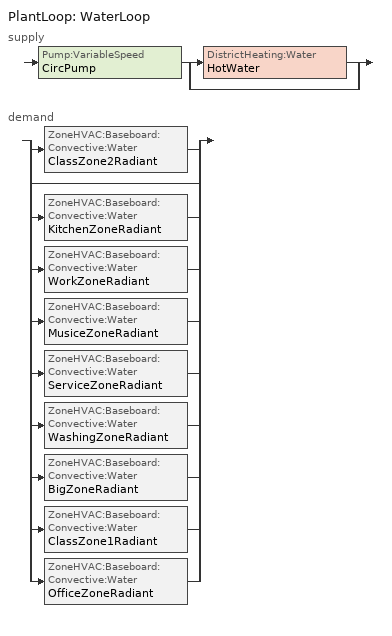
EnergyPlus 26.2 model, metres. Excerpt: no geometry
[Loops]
PlantLoop 'WaterLoop'
 supply: Pump:VariableSpeed 'CircPump' > split
  | DistrictHeating:Water 'HotWater'
  | bypass
 demand: split
  | ZoneHVAC:Baseboard:Convective:Water 'ClassZone2Radiant'
  | bypass
  | ZoneHVAC:Baseboard:Convective:Water 'KitchenZoneRadiant'
  | ZoneHVAC:Baseboard:Convective:Water 'WorkZoneRadiant'
  | ZoneHVAC:Baseboard:Convective:Water 'MusiceZoneRadiant'
  | ZoneHVAC:Baseboard:Convective:Water 'ServiceZoneRadiant'
  | ZoneHVAC:Baseboard:Convective:Water 'WashingZoneRadiant'
  | ZoneHVAC:Baseboard:Convective:Water 'BigZoneRadiant'
  | ZoneHVAC:Baseboard:Convective:Water 'ClassZone1Radiant'
  | ZoneHVAC:Baseboard:Convective:Water 'OfficeZoneRadiant'
[DistrictHeating:Water]
HotWater: Nominal capacity=140000
[PlantEquipmentList]
Heating Plant: HotWater, DistrictHeating:Water
[PlantEquipmentOperation:HeatingLoad]
MeetLoad: Load range 1 lower limit=0; Load range 1 upper limit=140000; Range 1 equipment list=Heating Plant
[PlantEquipmentOperationSchemes]
HotWaterOperation: Control scheme 1=MeetLoad; Control scheme 1 schedule=ON
[PlantLoop]
WaterLoop: Fluid type=Water; Load distribution scheme=Optimal; Maximum loop flow rate=0.002; Maximum loop temperature=100; Minimum loop flow rate=0; Minimum loop temperature=10; Plant equipment operation scheme=HotWaterOperation; Plant loop volume=Autocalculate
[Pump:VariableSpeed]
CircPump: Design maximum flow rate=0.002; Design minimum flow rate=0; Design power consumption=40; Design pump head=13000; Fraction of motor inefficiencies to fluid stream=0; Motor efficiency=0.8; Pump control type=Intermittent; Coefficient 1 of the part load performance curve=0; Coefficient 2 of the part load performance curve=1; Coefficient 3 of the part load performance curve=0; Coefficient 4 of the part load performance curve=0
[SetpointManager:Scheduled]
WaterLoop Setpoint Manager: Control variable=Temperature; Schedule=SupplyWaterSch; Setpoint node or nodelist=SupplySideOutletPipe2
[ThermostatSetpoint:SingleCooling]
Name | Setpoint temperature schedule
SetTemperature16s | SetTempSch16
SetTemperature18s | SetTempSch18
SetTemperature20s | SetTempSch20
SetTemperature22s | SetTempSch22
[ThermostatSetpoint:SingleHeating]
Name | Setpoint temperature schedule
SetTemperature16 | SetTempSch16
SetTemperature18 | SetTempSch18
SetTemperature20 | SetTempSch20
SetTemperature22 | SetTempSch22
[ZoneControl:Thermostat] Control type schedule=ZoneControlTypeSch
Name | Zone or zonelist | Control 1 | Control 2
Zone1 Thermostatic | WorkZone | SetTemperature16 | SetTemperature16s
Zone11 Thermostatic | OfficeZone | SetTemperature20 | SetTemperature20s
Zone12 Thermostatic | ClassZone2 | SetTemperature20 | SetTemperature20s
Zone2 Thermostatic | KitchenZone | SetTemperature18 | SetTemperature18s
Zone4 Thermostatic | MusiceZone | SetTemperature18 | SetTemperature18s
Zone5 Thermostatic | ServiceZone | SetTemperature18 | SetTemperature18s
Zone6 Thermostatic | WashingZone1 | SetTemperature22 | SetTemperature22s
Zone8 Thermostatic | BigZone | SetTemperature18 | SetTemperature18s
Zone9 Thermostatic | ClassZone1 | SetTemperature20 | SetTemperature20s
[ZoneHVAC:Baseboard:Convective:Water] Availability schedule=RadiantSch; Convergence tolerance=0.001; Heating design capacity=0; Heating design capacity method=HeatingDesignCapacity
Name | Maximum water flow rate | U factor times area value
BigZoneRadiant | 0.000178 | 210
ClassZone1Radiant | 0.000468 | 570
ClassZone2Radiant | 0.00053 | 600
KitchenZoneRadiant | 6.2e-05 | 80
MusiceZoneRadiant | 9.4e-05 | 120
OfficeZoneRadiant | 0.00041 | 525
ServiceZoneRadiant | 2.4e-05 | 35
WashingZoneRadiant | 0.0001 | 130
WorkZoneRadiant | 6.8e-05 | 90
[Zone equipment]
OfficeZone: OfficeZoneRadiant
ClassZone2: ClassZone2Radiant
WorkZone: WorkZoneRadiant
KitchenZone: KitchenZoneRadiant
MusiceZone: MusiceZoneRadiant
ServiceZone: ServiceZoneRadiant
WashingZone1: WashingZoneRadiant
BigZone: BigZoneRadiant
ClassZone1: ClassZone1Radiant
[Schedule:Day:Hourly]
DayOn; WinterControlTypeDaySch: 1, 1, 1, 1, 1, 1, 1, 1, 1, 1, 1, 1, 1, 1, 1, 1, 1, 1, 1, 1, 1, 1, 1, 1
RadiantDaySch: 0, 0, 1, 1, 1, 1, 1, 1, 1, 1, 1, 1, 1, 1, 1, 1, 1, 1, 1, 1, 1, 1, 0, 0
SetTemp16: 15, 15, 15, 15, 15, 15, 16, 16, 16, 16, 16, 16, 16, 16, 16, 16, 16, 16, 16, 15, 15, 15, 15, 15
SetTemp18: 15, 15, 15, 15, 15, 15, 18, 18, 18, 18, 18, 18, 18, 18, 18, 18, 18, 18, 18, 15, 15, 15, 15, 15
SetTemp20: 15, 15, 15, 15, 15, 15, 20, 20, 20, 20, 20, 20, 20, 20, 20, 20, 20, 20, 20, 15, 15, 15, 15, 15
SetTempFreeDay: 15, 15, 15, 15, 15, 15, 15, 15, 15, 15, 15, 15, 15, 15, 15, 15, 15, 15, 15, 15, 15, 15, 15, 15
SummerControlTypeDaySch: 2, 2, 2, 2, 2, 2, 2, 2, 2, 2, 2, 2, 2, 2, 2, 2, 2, 2, 2, 2, 2, 2, 2, 2
SupplyWaterDaySch: 60, 60, 60, 60, 60, 60, 60, 60, 60, 60, 60, 60, 60, 60, 60, 60, 60, 60, 60, 60, 60, 60, 60, 60
[Schedule:Week:Daily]
RadiantWeekSch: RadiantDaySch, RadiantDaySch, RadiantDaySch, RadiantDaySch, RadiantDaySch, RadiantDaySch, RadiantDaySch, RadiantDaySch, RadiantDaySch, RadiantDaySch, RadiantDaySch, RadiantDaySch
SetTempWeek16: SetTempFreeDay, SetTemp16, SetTemp16, SetTemp16, SetTemp16, SetTemp16, SetTempFreeDay, SetTemp16, SetTemp16, SetTemp16, SetTemp16, SetTemp16
SetTempWeek18: SetTempFreeDay, SetTemp18, SetTemp18, SetTemp18, SetTemp18, SetTemp18, SetTempFreeDay, SetTemp18, SetTemp18, SetTemp18, SetTemp18, SetTemp18
SetTempWeek20; SetTempWeek22: SetTempFreeDay, SetTemp20, SetTemp20, SetTemp20, SetTemp20, SetTemp20, SetTempFreeDay, SetTemp20, SetTemp20, SetTemp20, SetTemp20, SetTemp20
SummerControlTypeWeekSch: SummerControlTypeDaySch, SummerControlTypeDaySch, SummerControlTypeDaySch, SummerControlTypeDaySch, SummerControlTypeDaySch, SummerControlTypeDaySch, SummerControlTypeDaySch, SummerControlTypeDaySch, SummerControlTypeDaySch, SummerControlTypeDaySch, SummerControlTypeDaySch, SummerControlTypeDaySch
SupplyWaterWeekSch: SupplyWaterDaySch, SupplyWaterDaySch, SupplyWaterDaySch, SupplyWaterDaySch, SupplyWaterDaySch, SupplyWaterDaySch, SupplyWaterDaySch, SupplyWaterDaySch, SupplyWaterDaySch, SupplyWaterDaySch, SupplyWaterDaySch, SupplyWaterDaySch
WeekOn: DayOn, DayOn, DayOn, DayOn, DayOn, DayOn, DayOn, DayOn, DayOn, DayOn, DayOn, DayOn
WinterControlTypeWeekSch: WinterControlTypeDaySch, WinterControlTypeDaySch, WinterControlTypeDaySch, WinterControlTypeDaySch, WinterControlTypeDaySch, WinterControlTypeDaySch, WinterControlTypeDaySch, WinterControlTypeDaySch, WinterControlTypeDaySch, WinterControlTypeDaySch, WinterControlTypeDaySch, WinterControlTypeDaySch
[Schedule:Year]
ON: WeekOn, 1, 1, 12, 31
RadiantSch: RadiantWeekSch, 1, 1, 12, 31
SetTempSch16: SetTempWeek16, 1, 1, 12, 31
SetTempSch18: SetTempWeek18, 1, 1, 12, 31
SetTempSch20: SetTempWeek20, 1, 1, 12, 31
SetTempSch22: SetTempWeek22, 1, 1, 12, 31
SupplyWaterSch: SupplyWaterWeekSch, 1, 1, 12, 31
ZoneControlTypeSch: WinterControlTypeWeekSch, 10, 1, 3, 31, SummerControlTypeWeekSch, 4, 1, 9, 30
